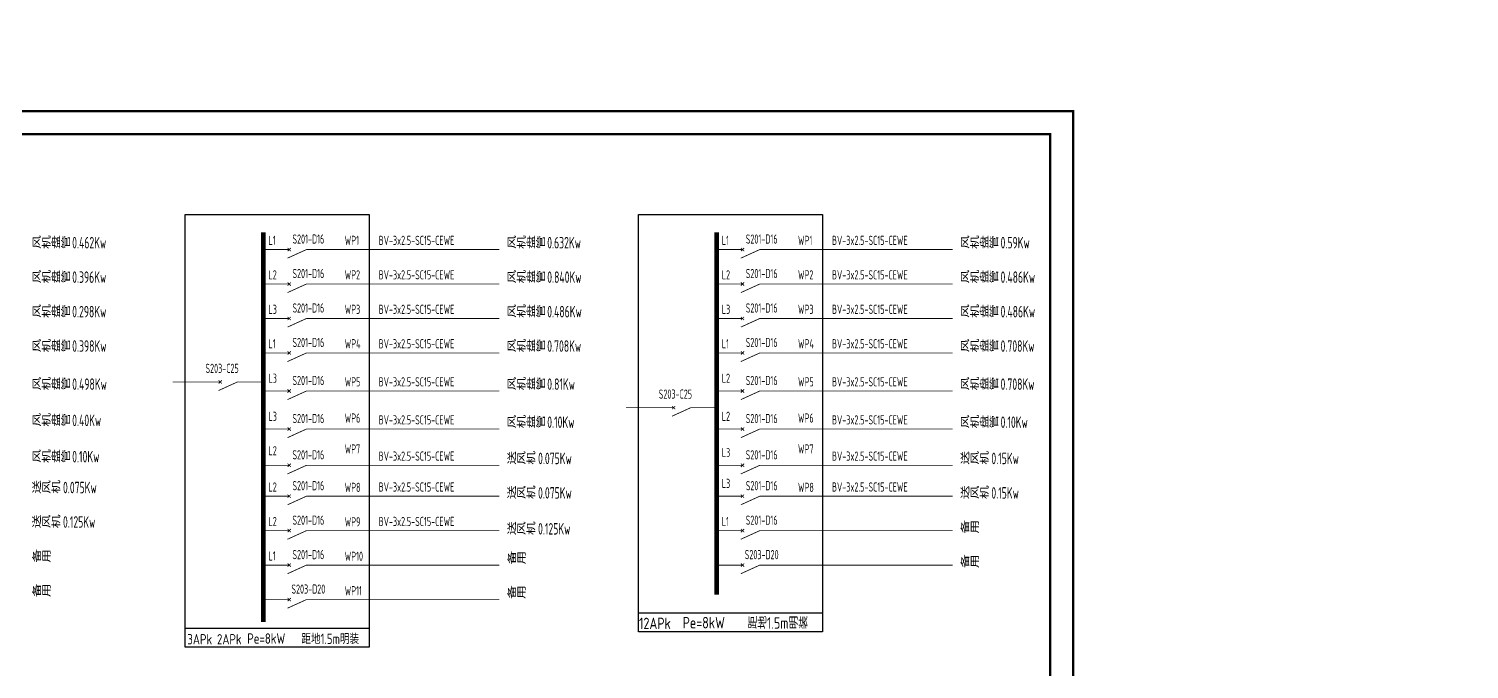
# Model space of a CAD drawing. Extents: x 2166032 to 5302137, y 581493 to 2416206.
# Drawn here: x 2352608 to 2415311, y 942714 to 970586 of the extents above; entities that cross this region are included whole.
import ezdxf
from ezdxf.enums import TextEntityAlignment as Align

# ---------------------------------------------------------------- set-up
doc = ezdxf.new("R2010")
doc.units = 0
doc.header["$LTSCALE"] = 1000
doc.header["$MEASUREMENT"] = 0
for name, color, linetype in [('DIM-箱柜', 3, 'Continuous'), ('ELEMENT', 100, 'Continuous'), ('PUB_TITLE', 137, 'Continuous'), ('SIG_TEXT', 7, 'Continuous'), ('TEL_TEXT', 7, 'Continuous'), ('WIRE-母线', 6, 'Continuous'), ('WIRE-系统', 4, 'Continuous')]:
    doc.layers.add(name, color=color, linetype=linetype)
doc.styles.add('_TEL_DIM', font='@tssdeng.shx', dxfattribs={"width": 0.8, "height": 3.5, "bigfont": '!tssdchn.shx'})
doc.styles.add('HZTXT', font='tssdeng.shx', dxfattribs={"width": 0.7, "bigfont": 'tssdchn.shx'})
doc.styles.get("Standard").update_dxf_attribs({"font": 'tssdeng.shx', "bigfont": 'tssdchn.shx'})

# ---------------------------------------------------------------- blocks, each defined once
blk = doc.blocks.new('$element$00000497')
at = {"const_width": 0.0233}
for points in [[(0, 0), (0, -0.25)], [(0, -1), (0, -0.75), (-0.25, -0.2)], [(-0.047, -0.297), (0.047, -0.203)], [(-0.047, -0.203), (0.047, -0.297)]]:
    blk.add_lwpolyline(points, dxfattribs=at)
at = {"flags": 9}
blk.add_attdef('S', (0, 0), '', height=0.00000667, dxfattribs=at)

msp = doc.modelspace()

# ---------------------------------------------------------------- linework, layer by layer
at = {"const_width": 35}
for points in [[(2362819.5, 960978.3), (2363569.5, 960978.3)], [(2382553.8, 960978.3), (2383303.8, 960978.3)], [(2384803.8, 960978.3), (2392829.2, 960978.3)], [(2362819.5, 959478.3), (2363569.5, 959478.3)], [(2382553.8, 959478.3), (2383303.8, 959478.3)], [(2384803.8, 959478.3), (2392829.2, 959478.3)], [(2362819.5, 957978.3), (2363569.5, 957978.3)], [(2382553.8, 957978.3), (2383303.8, 957978.3)], [(2384803.8, 957978.3), (2392829.2, 957978.3)], [(2362819.5, 956478.3), (2363569.5, 956478.3)], [(2382553.8, 956478.3), (2383303.8, 956478.3)], [(2384803.8, 956478.3), (2392829.2, 956478.3)], [(2362819.5, 954822.1), (2363569.5, 954822.1)], [(2382553.8, 954822.1), (2383303.8, 954822.1)], [(2384803.8, 954822.1), (2392829.2, 954822.1)], [(2362819.5, 953165.9), (2363569.5, 953165.9)], [(2382553.8, 953165.9), (2383303.8, 953165.9)], [(2384803.8, 953165.9), (2392829.2, 953165.9)], [(2362819.5, 951587.7), (2363569.5, 951587.7)], [(2382553.8, 951587.7), (2383303.8, 951587.7)], [(2384803.8, 951587.7), (2392829.2, 951587.7)], [(2362819.5, 950244), (2363569.5, 950244)], [(2382553.8, 950244), (2383303.8, 950244)], [(2384803.8, 950244), (2392829.2, 950244)], [(2362819.5, 948744), (2363569.5, 948744)], [(2382553.8, 948744), (2383303.8, 948744)], [(2384803.8, 948744), (2392829.2, 948744)], [(2362819.5, 947244), (2363569.5, 947244)], [(2382553.8, 947244), (2383303.8, 947244)], [(2384803.8, 947244), (2392829.2, 947244)], [(2362819.5, 945744), (2363569.5, 945744)]]:
    msp.add_lwpolyline(points, dxfattribs=at)
msp.add_circle((2604640.5, 1020101.3), 438608.5)
at = {"layer": 'DIM-箱柜'}
for p, q in [((2359417.1, 943670.1), (2359417.1, 962501.8)), ((2359417.1, 962501.8), (2367429.9, 962501.8)), ((2367429.9, 962501.8), (2367429.9, 943670.1)), ((2379151.4, 944334.9), (2379151.4, 962501.8)), ((2379151.4, 962501.8), (2387164.2, 962501.8)), ((2387164.2, 962501.8), (2387164.2, 944334.9)), ((2379151.4, 945163.9), (2387164.2, 945163.9)), ((2359417.1, 944499.1), (2367429.9, 944499.1)), ((2387164.2, 944334.9), (2379151.4, 944334.9)), ((2367429.9, 943670.1), (2359417.1, 943670.1))]:
    msp.add_line(p, q, dxfattribs=at)
at = {"layer": 'PUB_TITLE', "const_width": 100}
for points in [[(2313973.2, 907602), (2398073.2, 907602), (2398073.2, 967002), (2313973.2, 967002)], [(2316473.2, 908602), (2397073.2, 908602), (2397073.2, 966002), (2316473.2, 966002)]]:
    msp.add_lwpolyline(points, close=True, dxfattribs=at)
at = {"layer": 'WIRE-母线', "const_width": 200}
for points in [[(2362819.5, 961728.3), (2362819.5, 944771)], [(2382553.8, 961728.3), (2382553.8, 945962.9)]]:
    msp.add_lwpolyline(points, dxfattribs=at)
at = {"layer": 'WIRE-系统', "const_width": 35}
for points in [[(2365069.5, 960978.3), (2373094.9, 960978.3)], [(2365069.5, 959478.3), (2373094.9, 959478.3)], [(2365069.5, 957978.3), (2373094.9, 957978.3)], [(2365069.5, 956478.3), (2373094.9, 956478.3)], [(2358872.8, 955217.9), (2360569.5, 955217.9)], [(2362069.5, 955217.9), (2362819.5, 955217.9)], [(2365069.5, 954822.1), (2373094.9, 954822.1)], [(2378607.1, 954097.4), (2380303.8, 954097.4)], [(2381803.8, 954097.4), (2382553.8, 954097.4)], [(2365069.5, 953165.9), (2373094.9, 953165.9)], [(2365069.5, 951587.7), (2373094.9, 951587.7)], [(2365069.5, 950244), (2373094.9, 950244)], [(2365069.5, 948744), (2373094.9, 948744)], [(2365069.5, 947244), (2373094.9, 947244)], [(2365069.5, 945744), (2373094.9, 945744)]]:
    msp.add_lwpolyline(points, dxfattribs=at)

# ---------------------------------------------------------------- block references
at = {"xscale": 1500, "yscale": 1500, "zscale": 1500, "rotation": 90}
for p in [(2363569.5, 960978.3), (2383303.8, 960978.3), (2363569.5, 959478.3), (2383303.8, 959478.3), (2363569.5, 957978.3), (2383303.8, 957978.3), (2363569.5, 956478.3), (2383303.8, 956478.3), (2363569.5, 954822.1), (2383303.8, 954822.1), (2363569.5, 953165.9), (2383303.8, 953165.9), (2363569.5, 951587.7), (2383303.8, 951587.7), (2363569.5, 950244), (2383303.8, 950244), (2363569.5, 948744), (2383303.8, 948744), (2363569.5, 947244), (2363569.5, 945744)]:
    msp.add_blockref('$element$00000497', p, dxfattribs=at)
at = {"layer": 'ELEMENT', "xscale": 1500, "yscale": 1500, "zscale": 1500, "rotation": 90}
for p in [(2360569.5, 955217.9), (2380303.8, 954097.4), (2383303.8, 947244)]:
    msp.add_blockref('$element$00000497', p, dxfattribs=at)

# ---------------------------------------------------------------- texts
at = {"style": '_TEL_DIM'}
for s, height, width, p in [('风机盘管', 500, 0.8, (2352734.9, 961027.1)), ('0.462Kw', 500, 0.64, (2354496.1, 961027.1)), ('L1', 400, 0.6, (2363042.7, 961178.3)), ('WP1', 400, 0.6, (2366359, 961178.3)), ('BV-3x2.5-SC15-CEWE', 400, 0.6, (2367838.6, 961178.3)), ('L1', 400, 0.6, (2382777, 961178.3)), ('WP1', 400, 0.6, (2386093.3, 961178.3)), ('BV-3x2.5-SC15-CEWE', 400, 0.6, (2387572.9, 961178.3)), ('风机盘管', 500, 0.8, (2352734.9, 959527.1)), ('0.396Kw', 500, 0.64, (2354496.1, 959527.1)), ('L2', 400, 0.6, (2363042.7, 959678.3)), ('WP2', 400, 0.6, (2366359, 959678.3)), ('BV-3x2.5-SC15-CEWE', 400, 0.6, (2367838.6, 959678.3)), ('L2', 400, 0.6, (2382777, 959678.3)), ('WP2', 400, 0.6, (2386093.3, 959678.3)), ('BV-3x2.5-SC15-CEWE', 400, 0.6, (2387572.9, 959678.3)), ('风机盘管', 500, 0.8, (2352734.9, 958027.1)), ('0.298Kw', 500, 0.64, (2354496.1, 958027.1)), ('L3', 400, 0.6, (2363042.7, 958178.3)), ('WP3', 400, 0.6, (2366359, 958178.3)), ('BV-3x2.5-SC15-CEWE', 400, 0.6, (2367838.6, 958178.3)), ('L3', 400, 0.6, (2382777, 958178.3)), ('WP3', 400, 0.6, (2386093.3, 958178.3)), ('BV-3x2.5-SC15-CEWE', 400, 0.6, (2387572.9, 958178.3)), ('风机盘管', 500, 0.8, (2352734.9, 956527.1)), ('0.398Kw', 500, 0.64, (2354496.1, 956527.1)), ('L1', 400, 0.6, (2363042.7, 956678.3)), ('WP4', 400, 0.6, (2366359, 956678.3)), ('BV-3x2.5-SC15-CEWE', 400, 0.6, (2367838.6, 956678.3)), ('L1', 400, 0.6, (2382777, 956678.3)), ('WP4', 400, 0.6, (2386093.3, 956678.3)), ('BV-3x2.5-SC15-CEWE', 400, 0.6, (2387572.9, 956678.3)), ('风机盘管', 500, 0.8, (2352734.9, 954870.9)), ('0.498Kw', 500, 0.64, (2354496.1, 954870.9)), ('L3', 400, 0.6, (2363042.7, 955178.3)), ('WP5', 400, 0.6, (2366359, 955022.1)), ('BV-3x2.5-SC15-CEWE', 400, 0.6, (2367838.6, 955022.1)), ('L2', 400, 0.6, (2382777, 955178.3)), ('WP5', 400, 0.6, (2386093.3, 955022.1)), ('BV-3x2.5-SC15-CEWE', 400, 0.6, (2387572.9, 955022.1)), ('风机盘管', 500, 0.8, (2352734.9, 953292.8)), ('0.40Kw', 500, 0.64, (2354496.1, 953292.8)), ('L3', 400, 0.6, (2363042.7, 953522.1)), ('WP6', 400, 0.6, (2366359, 953444)), ('BV-3x2.5-SC15-CEWE', 400, 0.6, (2367838.6, 953365.9)), ('L2', 400, 0.6, (2382777, 953522.1)), ('WP6', 400, 0.6, (2386093.3, 953444)), ('BV-3x2.5-SC15-CEWE', 400, 0.6, (2387572.9, 953365.9)), ('WP7', 400, 0.6, (2366359, 952100.2)), ('WP7', 400, 0.6, (2386093.3, 952100.2)), ('风机盘管', 500, 0.8, (2352734.9, 951714.6)), ('0.10Kw', 500, 0.64, (2354496.1, 951714.6)), ('L2', 400, 0.6, (2363042.7, 952022.1)), ('BV-3x2.5-SC15-CEWE', 400, 0.6, (2367838.6, 951787.7)), ('L3', 400, 0.6, (2382777, 951944)), ('BV-3x2.5-SC15-CEWE', 400, 0.6, (2387572.9, 951787.7)), ('送风机', 500, 0.8, (2352734.9, 950370.9)), ('0.075Kw', 500, 0.64, (2354096.1, 950370.9)), ('L2', 400, 0.6, (2363042.7, 950444)), ('WP8', 400, 0.6, (2366359, 950428.6)), ('BV-3x2.5-SC15-CEWE', 400, 0.6, (2367838.6, 950444)), ('L3', 400, 0.6, (2382777, 950600.2)), ('WP8', 400, 0.6, (2386093.3, 950428.6)), ('BV-3x2.5-SC15-CEWE', 400, 0.6, (2387572.9, 950444)), ('送风机', 500, 0.8, (2352734.9, 948870.9)), ('0.125Kw', 500, 0.64, (2354096.1, 948870.9)), ('L2', 400, 0.6, (2363042.7, 948944)), ('WP9', 400, 0.6, (2366359, 948928.6)), ('BV-3x2.5-SC15-CEWE', 400, 0.6, (2367838.6, 948944)), ('L1', 400, 0.6, (2382777, 948944)), ('备用', 500, 0.8, (2393149.3, 948636.5)), ('L1', 400, 0.6, (2363042.7, 947444)), ('WP10', 400, 0.6, (2366359, 947428.6)), ('备用', 500, 0.8, (2373414.9, 947292.8)), ('备用', 500, 0.8, (2393149.3, 947136.5)), ('WP11', 400, 0.6, (2366359, 945928.6))]:
    msp.add_text(s, height=height, dxfattribs=dict(at, width=width)).set_placement(p)
at = {"style": '_TEL_DIM', "width": 0.6}
for s, p in [('S201-D16', (2364776.4, 961235.1)), ('S201-D16', (2384510.7, 961235.1)), ('S201-D16', (2364776.4, 959735.1)), ('S201-D16', (2384510.7, 959735.1)), ('S201-D16', (2364776.4, 958235.1)), ('S201-D16', (2384510.7, 958235.1)), ('S201-D16', (2364776.4, 956735.1)), ('S201-D16', (2384510.7, 956735.1)), ('S203-C25', (2361021.5, 955607.5)), ('S201-D16', (2364776.4, 955078.8)), ('S201-D16', (2384510.7, 955078.8)), ('S203-C25', (2380755.8, 954486.9)), ('S201-D16', (2364776.4, 953422.6)), ('S201-D16', (2384510.7, 953422.6)), ('S201-D16', (2364776.4, 951844.5)), ('S201-D16', (2384510.7, 951844.5)), ('S201-D16', (2364776.4, 950500.7)), ('S201-D16', (2384510.7, 950500.7)), ('S201-D16', (2364776.4, 949000.7)), ('S201-D16', (2384510.7, 949000.7)), ('S201-D16', (2364776.4, 947500.7)), ('S203-D20', (2384510.7, 947500.7)), ('S203-D20', (2364776.4, 946000.7))]:
    msp.add_text(s, height=400, dxfattribs=at).set_placement(p, align=Align.CENTER)
at = {"layer": 'ELEMENT', "color": 7, "style": 'HZTXT', "width": 0.8}
for s, p in [('3APk', (2359509.2, 943792.3)), ('2APk', (2360799.9, 943792.3)), ('Pe=8kW', (2362117.9, 943823.9)), ('距地1.5m明装', (2364479.5, 943810))]:
    msp.add_text(s, height=450, dxfattribs=at).set_placement(p)
at = {"layer": 'SIG_TEXT', "style": '_TEL_DIM', "width": 0.8}
for s, p in [('12APk', (2379174.1, 944457.1)), ('Pe=8kW', (2381071.9, 944488.7)), ('距地1.5m明装', (2383901.7, 944474.7))]:
    msp.add_text(s, height=500, dxfattribs=at).set_placement(p)
at = {"layer": 'TEL_TEXT', "style": '_TEL_DIM'}
for s, width, p in [('风机盘管', 0.8, (2373414.9, 961027.1)), ('0.632Kw', 0.64, (2375176.2, 961027.1)), ('风机盘管', 0.8, (2393149.3, 961027.1)), ('0.59Kw', 0.64, (2394910.5, 961027.1)), ('风机盘管', 0.8, (2373414.9, 959527.1)), ('0.840Kw', 0.64, (2375176.2, 959527.1)), ('风机盘管', 0.8, (2393149.3, 959527.1)), ('0.486Kw', 0.64, (2394910.5, 959527.1)), ('风机盘管', 0.8, (2373414.9, 958027.1)), ('0.486Kw', 0.64, (2375176.2, 958027.1)), ('风机盘管', 0.8, (2393149.3, 958027.1)), ('0.486Kw', 0.64, (2394910.5, 958027.1)), ('风机盘管', 0.8, (2373414.9, 956527.1)), ('0.708Kw', 0.64, (2375176.2, 956527.1)), ('风机盘管', 0.8, (2393149.3, 956527.1)), ('0.708Kw', 0.64, (2394910.5, 956527.1)), ('风机盘管', 0.8, (2373414.9, 954870.9)), ('0.81Kw', 0.64, (2375176.2, 954870.9)), ('风机盘管', 0.8, (2393149.3, 954870.9)), ('0.708Kw', 0.64, (2394910.5, 954870.9)), ('风机盘管', 0.8, (2373414.9, 953214.6)), ('风机盘管', 0.8, (2393149.3, 953214.6)), ('0.10Kw', 0.64, (2375176.2, 953214.6)), ('0.10Kw', 0.64, (2394910.5, 953214.6)), ('送风机', 0.8, (2373414.9, 951636.5)), ('0.075Kw', 0.64, (2374776.2, 951636.5)), ('送风机', 0.8, (2393149.3, 951636.5)), ('0.15Kw', 0.64, (2394510.5, 951636.5)), ('送风机', 0.8, (2373414.9, 950136.5)), ('0.075Kw', 0.64, (2374776.2, 950136.5)), ('送风机', 0.8, (2393149.3, 950136.5)), ('0.15Kw', 0.64, (2394510.5, 950136.5)), ('送风机', 0.8, (2373414.9, 948573.7)), ('0.125Kw', 0.64, (2374776.2, 948573.7)), ('备用', 0.8, (2352734.9, 947370.9)), ('备用', 0.8, (2352734.9, 945870.9)), ('备用', 0.8, (2373414.9, 945792.8))]:
    msp.add_text(s, height=500, dxfattribs=dict(at, width=width)).set_placement(p)

doc.saveas('drawing.dxf')
